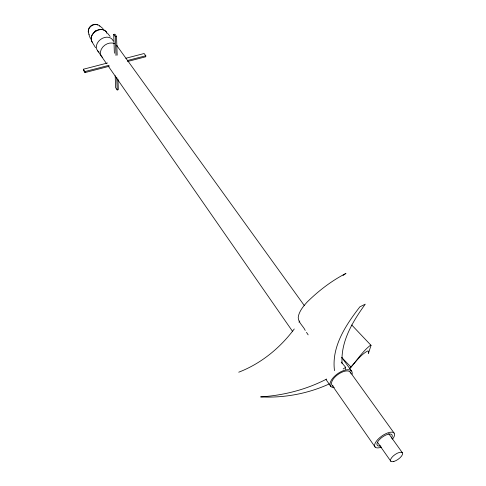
<?xml version="1.0" encoding="UTF-8"?>
<svg xmlns="http://www.w3.org/2000/svg" width="486" height="486" viewBox="0 0 486 486"><rect width="100%" height="100%" fill="white"/><g stroke="black" fill="none" stroke-linecap="round" stroke-linejoin="round"><path stroke-width="0.73" d="M345.613 369.396L345.631 367.288L341.251 362.07M351.743 324.988L371.031 345.346L368.431 353.474L368.467 351.147L367.829 350.904C360.351 354.81 355.491 362.428 349.683 368.358M299.012 322.194L299.765 321.009M294.255 328.967C280.094 348.019 260.982 363.625 238.741 372.197M349.555 368.765C356.609 360.995 362.21 351.536 370.624 345.151L371.031 345.346M343.061 275.447L345.965 273.393C331.634 280.768 318.573 290.774 307.109 302.092C303.598 305.98 300.105 310.159 298.604 315.274C296.612 321.343 303.021 325.492 305.238 330.425M343.183 368.983L345.631 367.288M326.665 379.044C306.253 389.638 283.538 395.44 260.63 396.898C284.024 398.131 307.82 393.721 329.15 383.983M115.182 75.676L115.607 87.662L117.181 89.959L118.317 89.655L117.964 79.157M107.528 62.992L83.373 69.237L83.44 70.257L84.983 72.584L109.162 66.296M127.484 61.528L145.8 56.765L145.788 55.756L144.123 53.521L125.825 58.259M83.373 69.237L84.922 71.564L109.119 65.282M127.454 60.519L145.788 55.756M116.543 36.432L114.896 34.172L113.718 34.47L115.358 36.723L116.543 36.432L117.162 55.173M99.642 25.825L103.008 28.619M342.059 357.878L351.032 367.064M107.771 33.528L110.109 36.426M304.4 305.67L116.537 45.228A9.38 7.205 -35.2 0 1 117.217 46.285M341.707 357.392L351.475 370.933M350.114 371.96L394.043 433.014M388.697 433.64L402.311 452.685M377.81 442.71L390.811 461.257M332.193 385.434L375.162 447.12M97.686 50.89L106.519 63.605M108.25 66.096L292.724 331.61M326.07 379.602L330.832 386.461M306.484 332.327L308.148 334.86M95.59 47.756L92.686 42.993M90.275 38.254L88.81 34.287M334.508 370.672C331.282 346.737 345.917 324.885 359.877 306.842L365.253 304.175C352.812 321.38 340.522 341.518 342.101 363.577M84.922 71.564L84.983 72.584M113.718 34.47L114.38 53.199M115.358 36.723L116.002 55.471M116.743 77.213L117.181 89.959M380.726 445.929A9.058 3.718 -35.3 0 1 377.822 441.634A9.058 3.718 -35.3 0 1 388.083 434.247A9.058 3.718 -35.3 0 1 391.522 438.172M333.445 386.194A11.227 5.243 -35.3 0 1 337.551 374.791A11.227 5.243 -35.3 0 1 350.71 373.205M381.546 447.114A11.804 4.842 -35.3 0 1 375.411 442.697A11.804 4.842 -35.3 0 1 389.651 432.358A11.804 4.842 -35.3 0 1 392.591 439.101M334.307 387.609A12.934 6.039 -35.3 0 1 331.312 380.246A12.934 6.039 -35.3 0 1 344.629 370.235A12.934 6.039 -35.3 0 1 352.101 374.232M102.68 57.615A9.38 7.205 -35.2 0 1 102.74 47.081A9.38 7.205 -35.2 0 1 114.526 43.661M99.144 52.117A9.313 7.211 -35.2 0 1 100.377 39.579A9.313 7.211 -35.2 0 1 113.293 41.079M92.413 42.458A8.742 6.834 -35.2 0 1 95.833 31.128A8.742 6.834 -35.2 0 1 107.072 33.255M92.389 42.361A8.736 6.828 -35.2 0 1 95.809 31.043A8.736 6.828 -35.2 0 1 107.035 33.17M89.217 34.409A6.725 5.297 -35.2 0 1 91.107 26.171A6.725 5.297 -35.2 0 1 99.806 26.135M88.634 32.046A5.935 4.678 -35.2 0 1 90.925 25.825A5.935 4.678 -35.2 0 1 97.674 24.98M95.857 31.104A1.956 1.537 -35.2 0 1 95.062 31.73M95.608 30.752A1.956 1.537 -35.2 0 1 94.813 31.371M95.396 31.286A2.26 1.78 -35.2 0 1 94.898 31.602M393.86 461.457A7.187 2.837 -35.3 0 0 402.627 453.365A7.187 2.837 -35.3 0 0 393.168 456.056A7.187 2.837 -35.3 0 0 393.86 461.457"/></g></svg>
